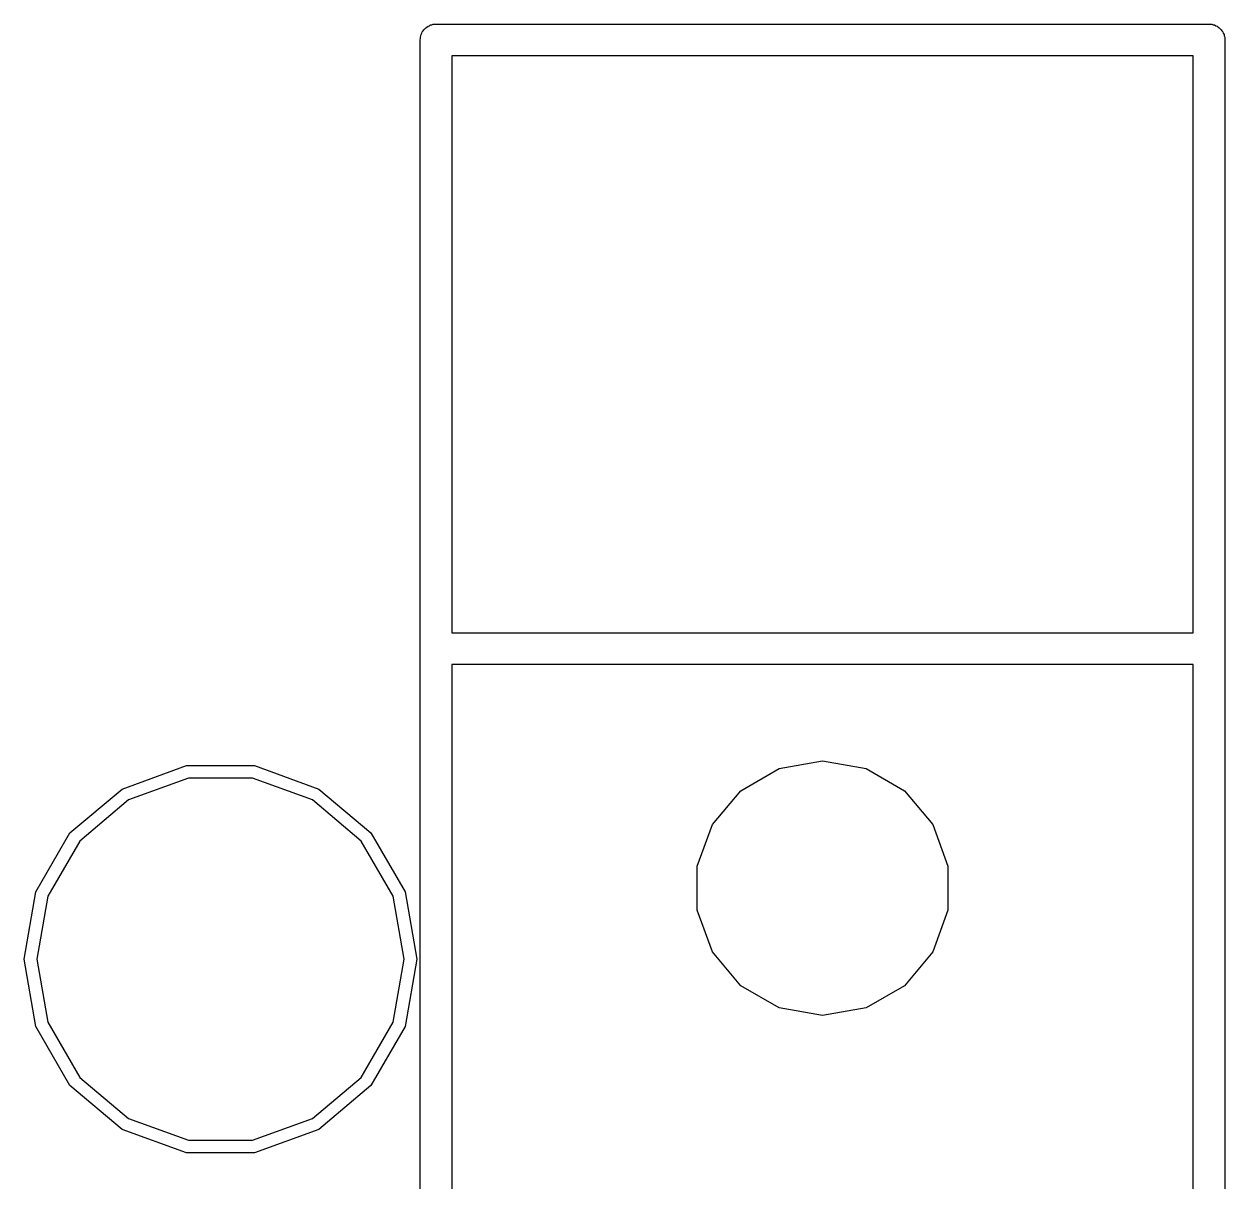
# Model space of a CAD drawing. Extents: x 0 to 76, y -93 to 10.
# Drawn here: x -0.1 to 18.85, y -8.51 to 9.75 of the extents above; entities that cross this region are included whole.
import ezdxf

# ---------------------------------------------------------------- set-up
doc = ezdxf.new("R2010")
doc.units = 0
doc.header["$MEASUREMENT"] = 0
doc.layers.add('BLACK', color=7, linetype='CONTINUOUS')

msp = doc.modelspace()

# ---------------------------------------------------------------- linework, layer by layer
at = {"layer": 'Black'}
for p, q in [((6.20849, 9.6607), (6.22524, 9.67476)), ((6.22524, 9.67476), (6.2393, 9.69151)), ((6.2393, 9.69151), (6.25825, 9.70245)), ((6.25825, 9.70245), (6.275, 9.71651)), ((6.275, 9.71651), (6.29555, 9.72399)), ((6.29555, 9.72399), (6.31449, 9.73492)), ((6.31449, 9.73492), (6.33603, 9.73872)), ((6.33603, 9.73872), (6.35659, 9.7462)), ((6.35659, 9.7462), (6.37846, 9.7462)), ((6.37846, 9.7462), (6.4, 9.75)), ((6.4, 9.75), (18.6, 9.75)), ((18.6, 9.75), (18.6215, 9.7462)), ((18.6215, 9.7462), (18.6434, 9.7462)), ((18.6434, 9.7462), (18.664, 9.73872)), ((18.664, 9.73872), (18.6855, 9.73492)), ((18.6855, 9.73492), (18.7044, 9.72399)), ((18.7044, 9.72399), (18.725, 9.71651)), ((18.725, 9.71651), (18.7418, 9.70245)), ((18.7418, 9.70245), (18.7607, 9.69151)), ((18.7607, 9.69151), (18.7748, 9.67476)), ((18.7748, 9.67476), (18.7915, 9.6607)), ((6.15, 9.5), (6.1538, 9.52154)), ((6.15, -17.4), (6.15, 9.5)), ((6.1538, 9.54341), (6.16128, 9.56397)), ((6.1538, 9.52154), (6.1538, 9.54341)), ((6.16128, 9.56397), (6.16508, 9.5855)), ((6.16508, 9.5855), (6.17601, 9.60445)), ((6.17601, 9.60445), (6.18349, 9.625)), ((6.18349, 9.625), (6.19755, 9.64175)), ((6.19755, 9.64175), (6.20849, 9.6607)), ((18.7915, 9.6607), (18.8024, 9.64175)), ((18.8024, 9.64175), (18.8165, 9.625)), ((18.8165, 9.625), (18.824, 9.60445)), ((18.824, 9.60445), (18.8349, 9.5855)), ((18.8349, 9.5855), (18.8387, 9.56397)), ((18.8387, 9.56397), (18.8462, 9.54341)), ((18.8462, 9.54341), (18.8462, 9.52154)), ((18.8462, 9.52154), (18.85, 9.5)), ((18.85, 9.5), (18.85, -17.4)), ((6.65, 9.25), (6.65, 0.15)), ((18.35, 9.25), (6.65, 9.25)), ((18.35, 0.15), (18.35, 9.25)), ((6.65, 0.15), (18.35, 0.15)), ((6.65, -0.35), (6.65, -17.15)), ((18.35, -0.35), (6.65, -0.35)), ((18.35, -17.15), (18.35, -0.35)), ((11.8133, -1.99344), (12.5, -1.87236)), ((12.5, -1.87236), (13.1867, -1.99344)), ((1.45, -2.31532), (2.46169, -1.9471)), ((2.46169, -1.9471), (3.53831, -1.9471)), ((3.53831, -1.9471), (4.55, -2.31532)), ((11.2095, -2.34206), (11.8133, -1.99344)), ((13.1867, -1.99344), (13.7905, -2.34206)), ((2.49642, -2.14406), (1.55, -2.48853)), ((3.50358, -2.14406), (2.49642, -2.14406)), ((4.45, -2.48853), (3.50358, -2.14406)), ((0.62526, -3.00736), (1.45, -2.31532)), ((4.55, -2.31532), (5.37474, -3.00736)), ((10.7613, -2.87618), (11.2095, -2.34206)), ((13.7905, -2.34206), (14.2387, -2.87618)), ((1.55, -2.48853), (0.77847, -3.13592)), ((5.22153, -3.13592), (4.45, -2.48853)), ((0.08695, -3.93974), (0.62526, -3.00736)), ((5.37474, -3.00736), (5.91305, -3.93974)), ((10.5229, -3.53138), (10.7613, -2.87618)), ((14.2387, -2.87618), (14.4771, -3.53138)), ((0.77847, -3.13592), (0.27489, -4.00814)), ((5.72511, -4.00814), (5.22153, -3.13592)), ((10.5229, -4.22862), (10.5229, -3.53138)), ((14.4771, -3.53138), (14.4771, -4.22862)), ((-0.1, -5), (0.08695, -3.93974)), ((5.91305, -3.93974), (6.1, -5)), ((0.27489, -4.00814), (0.1, -5)), ((5.9, -5), (5.72511, -4.00814)), ((10.7613, -4.88382), (10.5229, -4.22862)), ((14.4771, -4.22862), (14.2387, -4.88382)), ((11.2095, -5.41794), (10.7613, -4.88382)), ((14.2387, -4.88382), (13.7905, -5.41794)), ((0.08695, -6.06026), (-0.1, -5)), ((0.1, -5), (0.27489, -5.99186)), ((5.72511, -5.99186), (5.9, -5)), ((6.1, -5), (5.91305, -6.06026)), ((11.8133, -5.76656), (11.2095, -5.41794)), ((13.7905, -5.41794), (13.1867, -5.76656)), ((12.5, -5.88764), (11.8133, -5.76656)), ((13.1867, -5.76656), (12.5, -5.88764)), ((0.62526, -6.99264), (0.08695, -6.06026)), ((0.27489, -5.99186), (0.77847, -6.86408)), ((5.22153, -6.86408), (5.72511, -5.99186)), ((5.91305, -6.06026), (5.37474, -6.99264)), ((1.45, -7.68468), (0.62526, -6.99264)), ((0.77847, -6.86408), (1.55, -7.51147)), ((4.45, -7.51147), (5.22153, -6.86408)), ((5.37474, -6.99264), (4.55, -7.68468)), ((1.55, -7.51147), (2.49642, -7.85594)), ((3.50358, -7.85594), (4.45, -7.51147)), ((2.46169, -8.0529), (1.45, -7.68468)), ((4.55, -7.68468), (3.53831, -8.0529)), ((2.49642, -7.85594), (3.50358, -7.85594)), ((3.53831, -8.0529), (2.46169, -8.0529))]:
    msp.add_line(p, q, dxfattribs=at)

doc.saveas('drawing.dxf')
